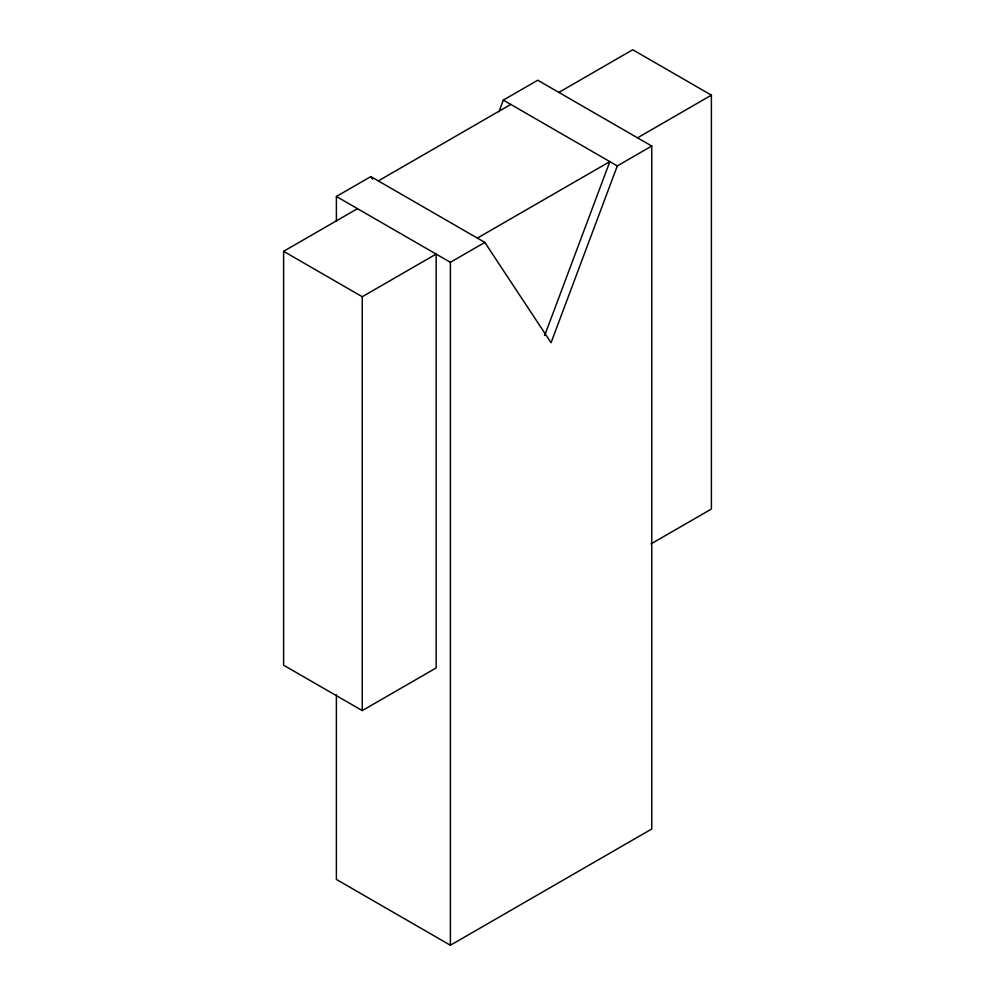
<?xml version="1.0" encoding="UTF-8"?>
<svg xmlns="http://www.w3.org/2000/svg" width="995" height="995" viewBox="0 0 995 995"><rect width="100%" height="100%" fill="white"/><g stroke="black" fill="none" stroke-linecap="round" stroke-linejoin="round"><path stroke-width="1.49" d="M498.968 111.701L503.308 100.109L537.748 80.222L651.75 146.041L651.75 828.997L450.387 945.25L336.385 879.431L336.385 694.721M544.675 335.489L609.835 161.613L477.351 238.103M651.75 146.041L617.31 165.929L551.068 342.703L484.826 242.419L370.824 176.6L336.385 196.475L336.385 221.313M378.299 180.916L510.783 104.425M283.6 251.325L362.255 296.734L436.146 254.073L436.146 667.943L362.255 710.592L283.6 665.195L283.6 251.325L357.491 208.664M558.854 92.411L632.745 49.75L711.4 95.159L711.4 509.017L650.941 543.929M637.509 137.82L711.4 95.159M336.385 196.475L450.387 262.307L484.826 242.419M503.308 100.109L617.31 165.929M370.824 176.6L372.516 179.162M450.387 262.307L450.387 945.25M362.255 296.734L362.255 710.592"/></g></svg>
